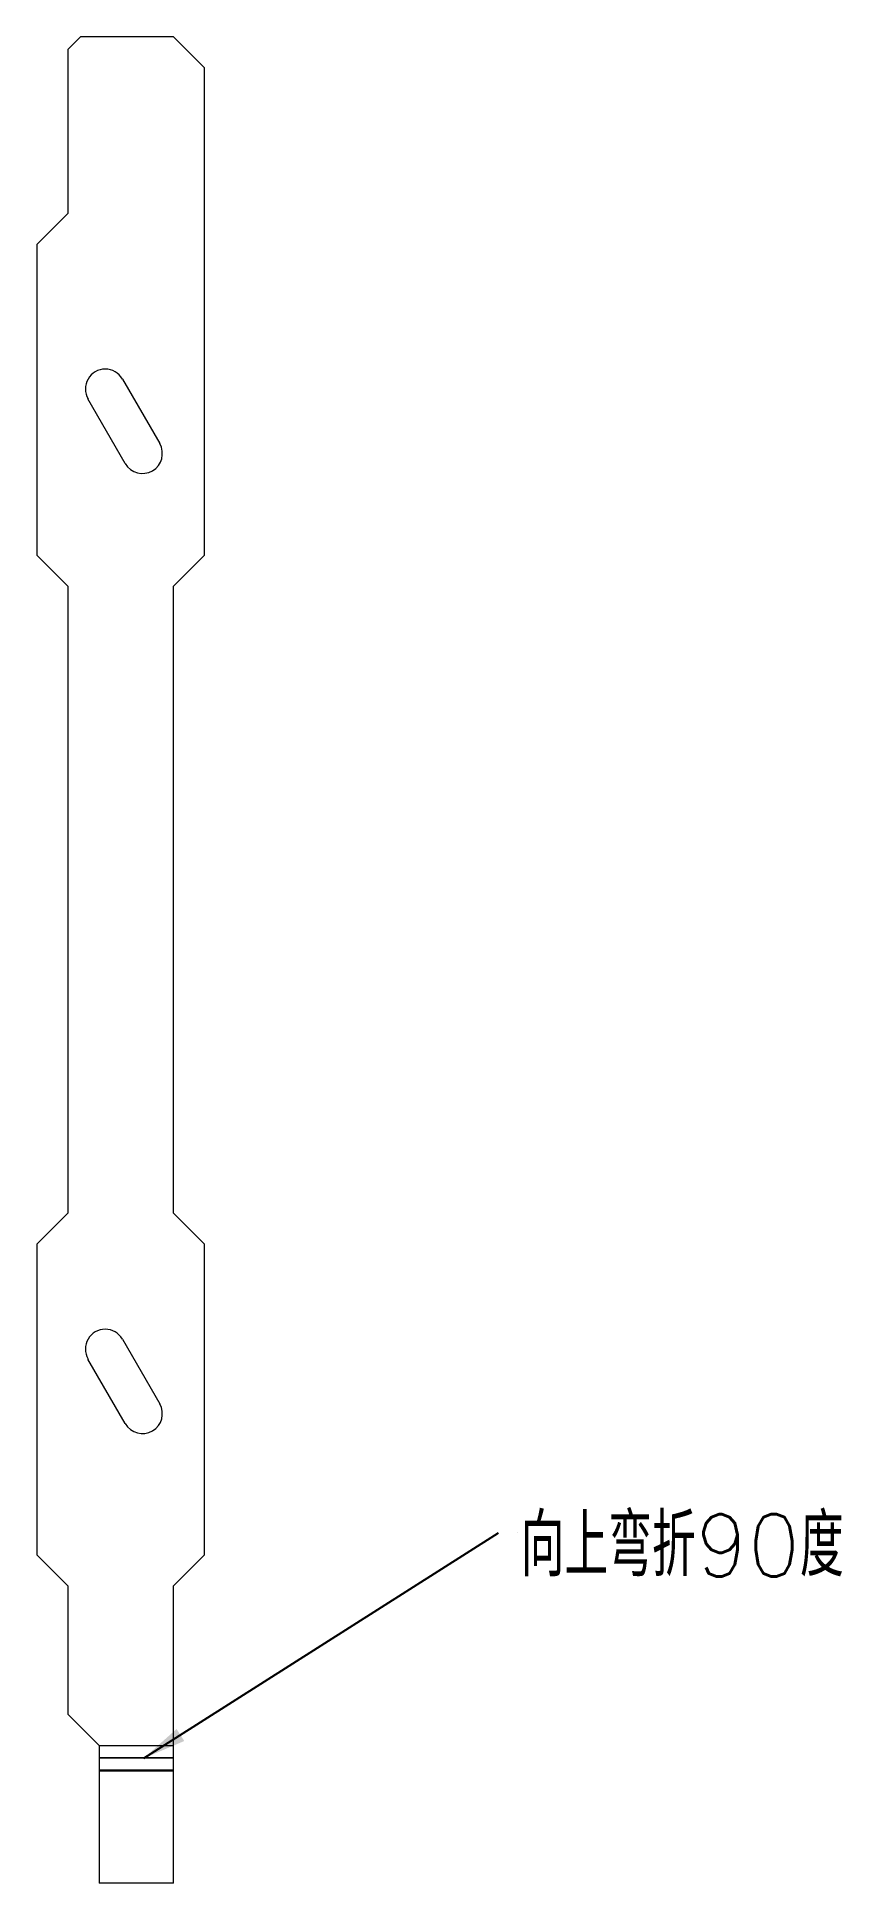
# Model space of a CAD drawing. Header units: millimetres. Extents: x 60 to 124, y -65 to 84.
import ezdxf
from ezdxf.lldxf.tags import DXFTag

# ---------------------------------------------------------------- set-up
doc = ezdxf.new("R2010")
doc.units = ezdxf.units.MM
doc.layers.add('1', color=7, linetype='Continuous', true_color=0xffffff)
doc.styles.add('chinesef_fs', font='simplex.shx', dxfattribs={"bigfont": 'gbcbig.shx'})
tags = doc.linetypes.add('PHANTOM', pattern=[50.5, 18, -6.5, 6.5, -6.5, 6.5, -6.5]).pattern_tags.tags
tags[14:15] = [DXFTag(74, 4), DXFTag(75, 0), DXFTag(340, '0'), DXFTag(46, 0.0), DXFTag(50, 0.0), DXFTag(44, 0.0), DXFTag(45, 0.0)]
tags[12:13] = [DXFTag(74, 4), DXFTag(75, 0), DXFTag(340, '0'), DXFTag(46, 0.0), DXFTag(50, 0.0), DXFTag(44, 0.0), DXFTag(45, 0.0)]
tags[10:11] = [DXFTag(74, 4), DXFTag(75, 0), DXFTag(340, '0'), DXFTag(46, 0.0), DXFTag(50, 0.0), DXFTag(44, 0.0), DXFTag(45, 0.0)]
tags[8:9] = [DXFTag(74, 4), DXFTag(75, 0), DXFTag(340, '0'), DXFTag(46, 0.0), DXFTag(50, 0.0), DXFTag(44, 0.0), DXFTag(45, 0.0)]
tags[6:7] = [DXFTag(74, 4), DXFTag(75, 0), DXFTag(340, '0'), DXFTag(46, 0.0), DXFTag(50, 0.0), DXFTag(44, 0.0), DXFTag(45, 0.0)]
tags[4:5] = [DXFTag(74, 4), DXFTag(75, 0), DXFTag(340, '0'), DXFTag(46, 0.0), DXFTag(50, 0.0), DXFTag(44, 0.0), DXFTag(45, 0.0)]
doc.dimstyles.get("Standard").update_dxf_attribs({"dimtxt": 0.18, "dimasz": 0.18, "dimexe": 0.18, "dimexo": 0.0625, "dimgap": 0.09, "dimtad": 0, "dimtih": 1, "dimtoh": 1, "dimdec": 4, "dimzin": 0, "dimdsep": 46, "dimtxsty": 'Standard', "dimcen": 0.09, "dimadec": 0, "dimazin": 0, "dimtfac": 1, "dimtdec": 4, "dimtofl": 0, "dimtmove": 0, "dimatfit": 3, "dimfxl": 1, "dimtolj": 1, "dimtzin": 0, "dimarcsym": 0})

# ---------------------------------------------------------------- blocks, each defined once
blk = doc.blocks.new('LABLE3D_1', base_point=(96.68, -36.79))
at = {"layer": '1', "color": 5, "linetype": 'Continuous', "lineweight": 18, "insert": (98.45, -40.29), "char_height": 5, "attachment_point": 7, "line_spacing_factor": 0.903614, "style": 'chinesef_fs'}
blk.add_mtext('\\W0.9792;向上弯折90度', dxfattribs=at)

msp = doc.modelspace()

# ---------------------------------------------------------------- linework, layer by layer
at = {"layer": '1', "color": 163, "linetype": 'Continuous', "lineweight": 18}
for p, q in [((63, 83.67), (62, 82.67)), ((70.5, 83.67), (63, 83.67)), ((73, 81.17), (70.5, 83.67)), ((62, 82.67), (62, 69.45)), ((73, 41.95), (73, 81.17)), ((62, 69.45), (59.5, 66.95)), ((59.5, 66.95), (59.5, 41.95)), ((59.5, 41.95), (62, 39.45)), ((70.5, 39.45), (73, 41.95)), ((62, 39.45), (62, -11.05)), ((70.5, -11.05), (70.5, 39.45)), ((62, -11.05), (59.5, -13.55)), ((73, -13.55), (70.5, -11.05)), ((59.5, -13.55), (59.5, -38.55)), ((73, -38.55), (73, -13.55)), ((59.5, -38.55), (62, -41.05)), ((70.5, -41.05), (73, -38.55)), ((62, -41.05), (62, -51.4)), ((70.5, -64.99), (70.5, -41.05)), ((62, -51.4), (64.48, -53.88)), ((64.48, -53.88), (64.5, -53.88)), ((64.5, -53.88), (64.5, -64.99)), ((70.5, -64.99), (64.5, -64.99))]:
    msp.add_line(p, q, dxfattribs=at)
at = {"layer": '1', "color": 150, "linetype": 'Continuous', "lineweight": 18}
for p, q in [((66.39, 56.12), (69.39, 50.92)), ((66.61, 49.32), (63.61, 54.52)), ((66.39, -21.19), (69.39, -26.39)), ((66.61, -27.99), (63.61, -22.79))]:
    msp.add_line(p, q, dxfattribs=at)
at = {"layer": '1', "color": 156, "lineweight": 13}
msp.add_line((98.18, -36.79), (98.18, -36.79), dxfattribs=at)
at = {"layer": '1', "color": 43, "linetype": 'Continuous', "lineweight": 18}
for p, q in [((64.5, -53.9), (70.5, -53.9)), ((70.5, -55.99), (64.5, -55.99))]:
    msp.add_line(p, q, dxfattribs=at)
at = {"layer": '1', "color": 83, "linetype": 'Continuous', "lineweight": 18}
msp.add_line((70.5, -54.9), (64.5, -54.9), dxfattribs=at)
at = {"layer": '1', "color": 32, "linetype": 'PHANTOM', "lineweight": 18}
msp.add_line((70.5, -54.94), (64.5, -54.94), dxfattribs=at)
at = {"layer": '1', "color": 92, "linetype": 'Continuous', "lineweight": 18}
msp.add_line((70.5, -55.9), (64.5, -55.9), dxfattribs=at)
at = {"layer": '1', "color": 150, "linetype": 'Continuous', "lineweight": 18}
for centre, start, end in [((65, 55.32), 30, 210), ((68, 50.12), 210, 30), ((65, -21.99), 30, 210), ((68, -27.19), 210, 30)]:
    msp.add_arc(centre, 1.6, start, end, dxfattribs=at)

# ---------------------------------------------------------------- block references
at = {"layer": '1', "color": 156, "linetype": 'Continuous', "lineweight": 13}
msp.add_blockref('LABLE3D_1', (96.68, -36.79), dxfattribs=at)

# ---------------------------------------------------------------- leaders
msp.add_leader([(68.1, -54.94), (96.68, -36.79)], dimstyle='Standard', override={"dimasz": 3.5}, dxfattribs=at)

doc.saveas('drawing.dxf')
